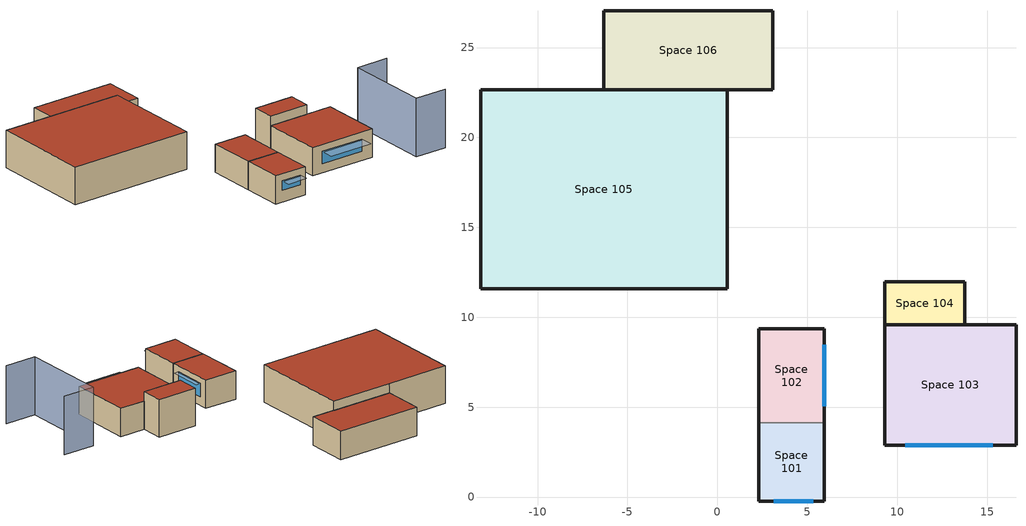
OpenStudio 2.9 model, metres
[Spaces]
Space 101
 floor ground: 5.96,4.14 5.96,-0.23 2.31,-0.23 2.31,4.14 z0
 wall outside: 2.31,4.14 2.31,-0.23 5.96,-0.23 5.96,4.14 z0:3
 wall to Space 102: 5.96,4.14 2.31,4.14 z0:3
 window: 3.12,-0.23 5.32,-0.23 z1.24:2.26
 roof outside: 5.96,-0.23 5.96,4.14 2.31,4.14 2.31,-0.23 z3
Space 102
 floor ground: 5.96,9.35 5.96,4.14 2.31,4.14 2.31,9.35 z0
 wall outside: 5.96,4.14 5.96,9.35 2.31,9.35 2.31,4.14 z0:3
 window: 5.96,5.04 5.96,8.46 z0.93:2.38
 roof outside: 5.96,4.14 5.96,9.35 2.31,9.35 2.31,4.14 z3
Space 103
 floor ground: 16.61,9.59 16.61,2.89 9.3,2.89 9.3,9.59 z0
 wall outside: 9.3,9.59 9.3,2.89 16.61,2.89 16.61,9.59 13.76,9.59 z0:3
 wall to Space 104: 13.76,9.59 9.3,9.59 z0:3
 window: 10.45,2.89 15.31,2.89 z0.98:2.29
 roof outside: 16.61,2.89 16.61,9.59 9.3,9.59 9.3,2.89 z3
Space 104
 floor ground: 13.76,11.97 13.76,9.59 9.3,9.59 9.3,11.97 z0
 wall outside: 13.76,9.59 13.76,11.97 9.3,11.97 9.3,9.59 z0:4; 9.3,9.59 13.76,9.59 z3:4
 roof outside: 13.76,9.59 13.76,11.97 9.3,11.97 9.3,9.59 z4
Space 105
 floor ground: 0.55,22.65 0.55,11.6 -13.17,11.6 -13.17,22.65 z0
 wall outside: -6.31,22.65 -13.17,22.65 -13.17,11.6 0.55,11.6 0.55,22.65 z0:4; 0.55,22.65 -6.31,22.65 z3:4
 wall to Space 106: 0.55,22.65 -6.31,22.65 z0:3
 roof outside: 0.55,11.6 0.55,22.65 -13.17,22.65 -13.17,11.6 z4
Space 106
 floor ground: 3.07,27.04 3.07,22.65 -6.31,22.65 -6.31,27.04 z0
 wall outside: 0.55,22.65 3.07,22.65 3.07,27.04 -6.31,27.04 -6.31,22.65 z0:3
 roof outside: 3.07,22.65 3.07,27.04 -6.31,27.04 -6.31,22.65 z3
shading: 23.62,9.65 20.08,9.65 / 20.08,9.65 20.08,0.37 / 20.08,0.37 23.62,0.37 z0:6.22; 5.32,-1.25 5.32,-0.23 3.12,-0.23 3.12,-1.25 z2.26; 6.47,8.46 6.47,5.04 5.96,5.04 5.96,8.46 z2.38; 15.31,2.89 15.31,1.44 10.45,1.44 10.45,2.89 z2.29
[Building]
Building 1: Space Type=189.1-2009 - Office - OpenOffice - CZ4-8; Default Construction Set=189.1-2009 - CZ5 - Office
[Site]
Site 1
[ClimateZones]
Climate Zone Institution Name 1=ASHRAE; Climate Zone Document Name 1=ANSI/ASHRAE Standard 169; Climate Zone Document Year 1=2006; Climate Zone Institution Name 2=CEC; Climate Zone Document Name 2=California Climate Zone Descriptions; Climate Zone Document Year 2=1995
[DefaultConstructionSet]
189.1-2009 - CZ5 - Office: Default Exterior Surface Constructions=Default Surface Constructions 13; Default Interior Surface Constructions=Default Surface Constructions 14; Default Ground Contact Surface Constructions=Default Surface Constructions 15; Default Exterior SubSurface Constructions=Default Sub Surface Constructions 9; Default Interior SubSurface Constructions=Default Sub Surface Constructions 10; Interior Partition Construction=Interior Partition
[DefaultSurfaceConstructions]
Name | Floor Construction | Wall Construction | Roof Ceiling Construction
Default Surface Constructions 13 | ExtSlabCarpet 4in ClimateZone 1-8 | ASHRAE 189.1-2009 ExtWall Mass ClimateZone 5 | ASHRAE 189.1-2009 ExtRoof IEAD ClimateZone 2-5
Default Surface Constructions 14 | Interior Floor | Interior Wall | Interior Ceiling
Default Surface Constructions 15 | ExtSlabCarpet 4in ClimateZone 1-8 | ExtSlabCarpet 4in ClimateZone 1-8 | ExtSlabCarpet 4in ClimateZone 1-8
[Construction]
ExtSlabCarpet 4in ClimateZone 1-8: MAT-CC05 4 HW CONCRETE, CP02 CARPET PAD
Interior Floor: F16 Acoustic tile, F05 Ceiling air space resistance, M11 100mm lightweight concrete
Interior Wall: G01a 19mm gypsum board, F04 Wall air space resistance, G01a 19mm gypsum board
Interior Ceiling: M11 100mm lightweight concrete, F05 Ceiling air space resistance, F16 Acoustic tile
Exterior Door: F08 Metal surface, I01 25mm insulation board
Interior Window: Clear 3mm
Interior Door; Interior Partition: G05 25mm wood
ASHRAE 189.1-2009 ExtRoof IEAD ClimateZone 2-5: Roof Membrane, Roof Insulation [21], Metal Decking
ASHRAE 189.1-2009 ExtWindow ClimateZone 4-5: Theoretical Glass [207]
ASHRAE 189.1-2009 ExtWall Mass ClimateZone 5: 1IN Stucco, 8IN Concrete HW, Wall Insulation [40], 1/2IN Gypsum
[Material] Thermal Absorptance=0.9
Name | Roughness | Thickness {m} | Conductivity {W/m-K} | Density {kg/m3} | Specific Heat {J/kg-K} | Solar Absorptance | Visible Absorptance
MAT-CC05 4 HW CONCRETE | Rough | 0.1016 | 1.311 | 2240 | 836.8 | 0.85 | 0.85
1IN Stucco | Smooth | 0.0253 | 0.6918 | 1858 | 837 | 0.92 | 0.92
8IN Concrete HW | MediumRough | 0.2033 | 1.7296 | 2243 | 837 | 0.65 | 0.65
1/2IN Gypsum | Smooth | 0.0127 | 0.16 | 784.9 | 830 | 0.4 | 0.4
Roof Membrane | VeryRough | 0.0095 | 0.16 | 1121.29 | 1460 | 0.7 | 0.7
Metal Decking | MediumSmooth | 0.0015 | 45.006 | 7680 | 418.4 | 0.6 | 0.6
F16 Acoustic tile | MediumSmooth | 0.0191 | 0.06 | 368 | 590 | 0.3 | 0.3
M11 100mm lightweight concrete | MediumRough | 0.1016 | 0.53 | 1280 | 840 | 0.5 | 0.5
G01a 19mm gypsum board | MediumSmooth | 0.019 | 0.16 | 800 | 1090 | 0.4 | 0.4
F08 Metal surface | Smooth | 0.0008 | 45.28 | 7824 | 500 | 0.7 | 0.7
I01 25mm insulation board | MediumRough | 0.0254 | 0.03 | 43 | 1210 | 0.6 | 0.6
G05 25mm wood | MediumSmooth | 0.0254 | 0.15 | 608 | 1630 | 0.5 | 0.5
Roof Insulation [21] | MediumRough | 0.2105 | 0.049 | 265 | 836.8 | 0.7 | 0.7
Wall Insulation [40] | MediumRough | 0.0794 | 0.0432 | 91 | 837 | 0.5 | 0.5
[Material:NoMass]
CP02 CARPET PAD: Roughness=Smooth; Thermal Resistance {m2-K/W}=0.1; Thermal Absorptance=0.9; Solar Absorptance=0.8; Visible Absorptance=0.8
[Material:AirGap]
Name | Thermal Resistance {m2-K/W}
F05 Ceiling air space resistance | 0.18
F04 Wall air space resistance | 0.15
[DefaultSubSurfaceConstructions]
Name | Fixed Window Construction | Operable Window Construction | Door Construction | Tubular Daylight Dome Construction | Tubular Daylight Diffuser Construction
Default Sub Surface Constructions 9 | ASHRAE 189.1-2009 ExtWindow ClimateZone 4-5 | ASHRAE 189.1-2009 ExtWindow ClimateZone 4-5 | Exterior Door | Interior Window | Interior Window
Default Sub Surface Constructions 10 | Interior Window | Interior Window | Interior Door
[WindowMaterial:Glazing] Optical Data Type=SpectralAverage; Thickness {m}=0.003; Back Side Solar Reflectance at Normal Incidence=0; Back Side Visible Reflectance at Normal Incidence=0; Infrared Transmittance at Normal Incidence=0; Dirt Correction Factor for Solar and Visible Transmittance=1; Solar Diffusing=No
Name | Solar Transmittance at Normal Incidence | Front Side Solar Reflectance at Normal Incidence | Visible Transmittance at Normal Incidence | Front Side Visible Reflectance at Normal Incidence | Front Side Infrared Hemispherical Emissivity | Back Side Infrared Hemispherical Emissivity | Conductivity {W/m-K}
Clear 3mm | 0.837 | 0.075 | 0.898 | 0.081 | 0.84 | 0.84 | 0.9
Theoretical Glass [207] | 0.3311 | 0.6189 | 0.44 | 0.51 | 0.9 | 0.9 | 0.0133
[WindowMaterial:Blind]
Window Material Blind 1: Slat Width {m}=0.025; Slat Separation {m}=0.01875; Front Side Slat Beam Solar Reflectance=0.5; Back Side Slat Beam Solar Reflectance=0.5; Front Side Slat Diffuse Solar Reflectance=0.5; Back Side Slat Diffuse Solar Reflectance=0.5; Slat Beam Visible Transmittance=0
[SpaceType]
189.1-2009 - Office - OpenOffice - CZ4-8: Default Schedule Set=189.1-2009 - Office - OpenOffice - CZ4-8 Schedule Set; Design Specification Outdoor Air Object=189.1-2009 - Office - OpenOffice - CZ4-8 Ventilation; Standards Building Type=Office; Standards Space Type=OpenOffice
[DefaultScheduleSet]
189.1-2009 - Office - OpenOffice - CZ4-8 Schedule Set: Number of People Schedule=Office Work Occ; People Activity Level Schedule=Office Activity; Lighting Schedule=Office Bldg Light; Electric Equipment Schedule=Office Bldg Equip; Infiltration Schedule=Office Infil Quarter On
[Lights:Definition]
189.1-2009 - Office - OpenOffice - CZ4-8 Lights Definition: Design Level Calculation Method=Watts/Area; Watts per Space Floor Area {W/m2}=10.6563
[Lights]
189.1-2009 - Office - OpenOffice - CZ4-8 Lights: Lights Definition=189.1-2009 - Office - OpenOffice - CZ4-8 Lights Definition; Space or SpaceType=189.1-2009 - Office - OpenOffice - CZ4-8
[DesignSpecification:OutdoorAir]
189.1-2009 - Office - OpenOffice - CZ4-8 Ventilation: Outdoor Air Method=Sum; Outdoor Air Flow per Person {m3/s-person}=0.00943895
[People:Definition]
189.1-2009 - Office - OpenOffice - CZ4-8 People Definition: Number of People Calculation Method=People/Area; People per Space Floor Area {person/m2}=0.0565105; Fraction Radiant=0.3
[People]
189.1-2009 - Office - OpenOffice - CZ4-8 People: People Definition=189.1-2009 - Office - OpenOffice - CZ4-8 People Definition; Space or SpaceType=189.1-2009 - Office - OpenOffice - CZ4-8
[SpaceInfiltration:DesignFlowRate]
189.1-2009 - Office - OpenOffice - CZ4-8 Infiltration: Space or SpaceType=189.1-2009 - Office - OpenOffice - CZ4-8; Design Flow Rate Calculation Method=Flow/ExteriorArea; Flow per Exterior Surface Area {m3/s-m2}=0.000226568
[ElectricEquipment:Definition]
189.1-2009 - Office - OpenOffice - CZ4-8 Electric Equipment Definition: Design Level Calculation Method=Watts/Area; Watts per Space Floor Area {W/m2}=7.64238
[ElectricEquipment]
189.1-2009 - Office - OpenOffice - CZ4-8 Electric Equipment: Electric Equipment Definition=189.1-2009 - Office - OpenOffice - CZ4-8 Electric Equipment Definition; Space or SpaceType=189.1-2009 - Office - OpenOffice - CZ4-8
[ShadingControl]
Shading Control 1: Shading Type=InteriorBlind; Shading Device Material=Window Material Blind 1
[BuildingStory] Nominal Z Coordinate {m}=0
Name | Nominal Floor to Floor Height {m}
Building Story 1; Building Story 2; Building Story 5 | 3
Building Story 3; Building Story 4 | 4
[Space]
Name | Building Story | Thermal Zone
Space 101 | Building Story 1 | Thermal Zone 2
Space 102 | Building Story 1 | Thermal Zone 1
Space 103 | Building Story 2
Space 104 | Building Story 3
Space 105 | Building Story 4
Space 106 | Building Story 5
[ThermalZone] Use Ideal Air Loads=No
Thermal Zone 1; Thermal Zone 2
[Sizing:Zone] Zone Cooling Design Supply Air Temperature Input Method=SupplyAirTemperature; Zone Cooling Design Supply Air Temperature {C}=14; Zone Cooling Design Supply Air Temperature Difference {deltaC}=11.11; Zone Heating Design Supply Air Temperature Input Method=SupplyAirTemperature; Zone Heating Design Supply Air Temperature {C}=40; Zone Heating Design Supply Air Temperature Difference {deltaC}=11.11; Zone Cooling Design Supply Air Humidity Ratio {kg-H2O/kg-air}=0.0085; Zone Heating Design Supply Air Humidity Ratio {kg-H2O/kg-air}=0.008; Cooling Design Air Flow Method=DesignDay; Heating Design Air Flow Method=DesignDay; Account for Dedicated Outdoor Air System=No; Dedicated Outdoor Air System Control Strategy=NeutralSupplyAir; Dedicated Outdoor Air Low Setpoint Temperature for Design {C}=autosize; Dedicated Outdoor Air High Setpoint Temperature for Design {C}=autosize
Thermal Zone 1; Thermal Zone 2
[Schedule:Ruleset]
Name | Default Day Schedule | Summer Design Day Schedule | Winter Design Day Schedule
Office Bldg Light | Office Bldg Light Default Schedule | Office Bldg Light Summer Design Day | Office Bldg Light Winter Design Day
Office Activity | Office Activity Default Schedule | Office Activity Summer Design Day | Office Activity Winter Design Day
Office Infil Quarter On | Office Infil Quarter On Default Schedule | Office Infil Quarter On Summer Design Day | Office Infil Quarter On Winter Design Day
Office Bldg Equip | Office Bldg Equip Default Schedule | Office Bldg Equip Summer Design Day | Office Bldg Equip Winter Design Day
Office Work Occ | Office Bldg Occ Default Schedule | Office Bldg Occ Summer Design Day | Office Bldg Occ Winter Design Day
[Schedule:Day]
Office Bldg Light Default Schedule: 5, 0, 0.05, 7, 0, 0.1, 8, 0, 0.3, 17, 0, 0.9, 18, 0, 0.7, 20, 0, 0.5, 22, 0, 0.3, 23, 0, 0.1, 24, 0, 0.05
Office Bldg Light Summer Design Day; Office Infil Quarter On Rule 1 Day Schedule; Office Bldg Equip Summer Design Day: 24, 0, 1
Office Bldg Light Winter Design Day; Office Bldg Equip Winter Design Day; Office Bldg Occ Winter Design Day; Office Bldg Occ Rule 1 Day Schedule: 24, 0, 0
Office Bldg Light Rule 1 Day Schedule: 24, 0, 0.05
Office Bldg Light Rule 2 Day Schedule: 6, 0, 0.05, 8, 0, 0.1, 14, 0, 0.5, 17, 0, 0.15, 24, 0, 0.05
Office Activity Default Schedule; Office Activity Summer Design Day; Office Activity Winter Design Day: 24, 0, 132
Office Infil Quarter On Default Schedule; Office Infil Quarter On Summer Design Day: 6, 0, 1, 22, 0, 0.25, 24, 0, 1
Office Infil Quarter On Winter Design Day; Office Infil Quarter On Rule 2 Day Schedule: 6, 0, 1, 18, 0, 0.25, 24, 0, 1
Office Bldg Equip Default Schedule: 8, 0, 0.4, 12, 0, 0.9, 13, 0, 0.8, 17, 0, 0.9, 18, 0, 0.8, 20, 0, 0.6, 22, 0, 0.5, 24, 0, 0.4
Office Bldg Equip Rule 1 Day Schedule: 24, 0, 0.3
Office Bldg Equip Rule 2 Day Schedule: 6, 0, 0.3, 8, 0, 0.4, 14, 0, 0.5, 17, 0, 0.35, 24, 0, 0.3
Office Bldg Occ Default Schedule: 6, 0, 0, 7, 0, 0.1, 8, 0, 0.2, 12, 0, 0.85, 13, 0, 0.5, 17, 0, 0.85, 18, 0, 0.7, 20, 0, 0.4, 22, 0, 0.1, 24, 0, 0.05
Office Bldg Occ Summer Design Day: 6, 0, 0, 22, 0, 1, 24, 0, 0.05
Office Bldg Occ Rule 2 Day Schedule: 6, 0, 0, 8, 0, 0.1, 14, 0, 0.4, 17, 0, 0.1, 24, 0, 0
[Schedule:Rule] Apply Monday=No; Apply Tuesday=No; Apply Wednesday=No; Apply Thursday=No; Apply Friday=No; Date Specification Type=DateRange; Start Month=1; Start Day=1; End Month=12; End Day=31
Name | Schedule Ruleset | Rule Order | Day Schedule | Apply Sunday | Apply Saturday
Office Bldg Light Rule 1 | Office Bldg Light | 0 | Office Bldg Light Rule 1 Day Schedule | Yes | No
Office Bldg Light Rule 2 | Office Bldg Light | 1 | Office Bldg Light Rule 2 Day Schedule | No | Yes
Office Infil Quarter On Rule 1 | Office Infil Quarter On | 0 | Office Infil Quarter On Rule 1 Day Schedule | Yes | No
Office Infil Quarter On Rule 2 | Office Infil Quarter On | 1 | Office Infil Quarter On Rule 2 Day Schedule | No | Yes
Office Bldg Equip Rule 1 | Office Bldg Equip | 0 | Office Bldg Equip Rule 1 Day Schedule | Yes | No
Office Bldg Equip Rule 2 | Office Bldg Equip | 1 | Office Bldg Equip Rule 2 Day Schedule | No | Yes
Office Work Occ Rule 1 | Office Work Occ | 0 | Office Bldg Occ Rule 1 Day Schedule | Yes | No
Office Work Occ Rule 2 | Office Work Occ | 1 | Office Bldg Occ Rule 2 Day Schedule | No | Yes
